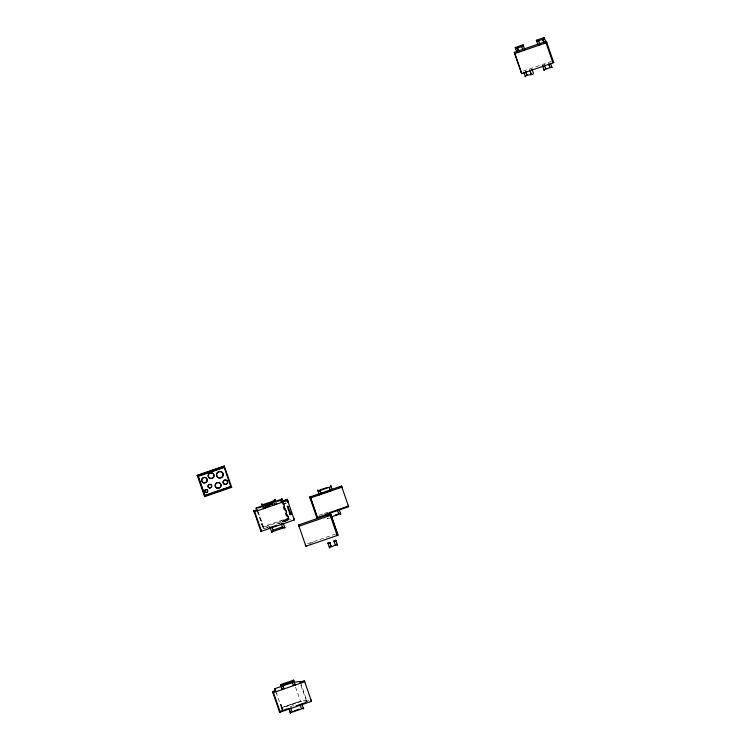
<?xml version="1.0" encoding="UTF-8"?>
<svg xmlns="http://www.w3.org/2000/svg" width="751" height="751" viewBox="0 0 751 751"><rect width="100%" height="100%" fill="white"/><g stroke="black" fill="none" stroke-linecap="round" stroke-linejoin="round"><path stroke-width="0.56" stroke-dasharray="3.75 2.82" d="M523.269 71.082L551.309 61.432M285.718 503.02L282.085 504.099L287.708 520.255L287.173 518.434M257.837 513.008L258.353 512.83M262.315 523.963L261.799 524.151L262.202 525.54L262.728 525.353L262.315 523.963L258.316 512.482M283.118 501.771L288.966 518.547L262.981 527.484L257.302 511.187M282.141 521.673L287.577 519.805L281.738 520.302L282.367 522.32M262.728 525.353L263.817 528.479L270.332 526.235M276.847 523.991L288.75 519.899L288.215 518.077L262.756 526.836L263.291 528.657L261.968 524.649M264.296 528.638L268.68 527.136M278.527 523.747L281.813 522.612M283.456 521.945L290.571 519.598M319.053 515.261L323.362 513.778M324.441 513.412L328.76 511.929M327.52 518.181L327.746 518.8L329.933 518.077M307.497 543.705L335.537 534.055M309.853 543.489L313.083 542.372M276.546 693.868L277.072 693.689M306.427 701.115L306.248 700.514L300.456 701.162L281.991 707.517L280.855 704.25L280.339 704.429L282 709.517M280.386 704.579L280.902 704.4M280.921 706.391L281.437 706.212L280.855 704.25M281.428 707.545L300.456 701.162M282.226 710.164L281.653 708.193L300.635 701.659L306.999 700.983M290.13 706.719L293.388 705.593M306.69 701.35L308.849 700.608M286.488 503.17L283.296 504.24L282.939 503.17M282.245 500.926L288.75 519.899L282.967 503.076L283.127 503.743M287.924 518.903L287.699 518.256L288.234 520.077L282.601 503.921L283.54 503.226M281.738 520.302L281.963 520.959L287.802 520.452L287.408 519.082M257.818 511.009L263.817 528.479M300.569 682.546L307.168 701.584M300.822 685.034L306.474 701.162M295.556 687.081L300.682 701.809M281.437 706.212L282.526 709.338L281.944 707.367M276.011 692.047L281.653 708.193M327.53 518.124L327.746 518.791M283.549 503.236L289.501 520.368L288.966 518.547"/><path stroke-width="1.13" d="M286.431 500.504A1.23 1.183 -29.5 0 0 286.14 500.476L285.202 500.542L285.605 499.95A1.784 1.709 -29.5 0 1 286.544 499.978M523.297 45.464L523.456 45.989L515.637 48.684L515.242 47.501L523.062 44.816L524.761 49.735L522.931 50.364L521.776 46.975M544.175 37.55L544.569 38.723L536.749 41.418L536.355 40.244L544.175 37.55L545.874 42.469L544.043 43.098L542.823 39.521M546.39 41.296L546.766 42.572L514.707 53.603L514.332 52.326L546.39 41.296L553.74 62.596L521.682 73.626L514.66 53.302L514.895 54.128M518.612 51.275L518.763 51.8L516.941 52.42L516.782 51.894L518.612 51.275L517.955 49.397M536.364 40.263L538.054 45.163L539.875 44.534L539.725 44.009M197.26 475.355L224.286 466.052L231.665 487.324L204.629 496.618L197.26 475.355L197.485 476.106L224.511 466.803L224.286 466.052M197.306 475.505L224.333 466.202M231.486 486.723L204.976 495.942L198.001 475.824L222.981 467.225M198.18 476.425L224.164 467.479M204.976 495.942L204.807 495.341L230.792 486.404L230.961 487.005L223.986 466.878M211.979 493.266L219.545 490.666M273.28 500.551L275.11 499.922L276.565 504.193L274.584 504.297L274.744 504.822L273.524 501.246M287.511 500.429L254.157 511.91L253.819 510.783L256.711 509.788L256.936 510.436L256.175 507.967L274.077 501.809M275.166 501.433L282.16 499.03L283.118 501.771M272.472 503.93L265.629 506.287L265.272 505.085L272.115 502.729L272.697 504.588L272.115 502.729M281.813 499.706L282.338 499.528M258.015 508.061L263.441 506.193M265.619 505.451L273.214 502.832M277.56 501.339L280.827 500.213M282.385 499.678L281.644 499.208L282.348 501.527M272.341 503.386L265.497 505.733L265.272 505.085M284.047 501.105L281.353 502.034L281.118 499.387M253.819 510.783L260.954 531.426L294.317 519.945L287.182 499.302L282.301 501.321M266.83 506.606L269.769 505.592M286.14 500.466L285.605 499.95L287.229 499.453M284.469 500.795L282.874 501.349L282.16 499.03M285.267 500.523L286.873 499.969M265.206 507.526L263.385 508.155L263.535 508.68L261.855 503.79L262.23 504.935L275.26 500.448L274.866 499.274L275.11 499.922M285.615 499.837L285.84 500.495L286.882 500.128M319.776 490.018L327.079 487.502M309.703 497.021L341.498 486.075L348.633 506.718L316.838 517.664L309.703 497.021L310.032 498.148L341.827 487.202M321.221 493.773L328.769 491.182M338.476 487.84L341.714 486.723M288.525 506.653C286.741 505.798 289.726 509.901 291.181 514.294L290.13 514.651L287.192 506.033M261.141 530.122L260.625 530.3L260.954 531.426M268.924 527.962L276.584 525.325M272.162 527.568L272.012 527.042L273.467 531.314L273.073 530.14L282.46 526.911L282.855 528.084L281.39 523.813L281.55 524.339M270.341 528.197L270.182 527.671L271.646 531.943L284.676 527.455L284.911 528.103L283.211 523.184L283.371 523.71M317.025 516.359L316.5 516.538L316.838 517.664M329.004 512.755L347.337 506.446M298.56 524.958L330.618 513.919L337.969 535.219L305.91 546.249L298.56 524.958L298.936 526.235L330.994 515.195L330.618 513.919M335.444 514.876C339.987 514.501 338.767 513.806 337.274 510.051L337.424 510.577M330.393 517.195L340.55 513.693L340.794 514.341L340.4 513.168M336.814 534.214L337.593 533.942M329.783 542.447L327.952 543.076L328.112 543.602L329.933 542.973L329.783 542.447L331.238 546.719L330.862 545.583M335.772 540.382L333.951 541.011L334.101 541.537L335.932 540.908L335.772 540.382L337.471 545.301L337.077 544.128M329.933 542.973L327.952 543.076L329.417 547.348L337.237 544.653M280.555 684.621L282.245 689.54L280.555 684.621L293.585 680.134L295.284 685.053L293.303 685.156L293.453 685.682L292.299 682.302M282.611 684.64L287.83 682.847M280.94 685.794L293.979 681.307L293.594 680.171M304.662 681.824L272.866 692.769L272.538 691.643L275.429 690.648L275.655 691.295L274.847 688.676L292.777 682.509M293.876 682.293L300.193 681.457L300.372 682.058L304.333 680.697L311.468 701.34L279.672 712.286L272.538 691.643M279.86 710.981L279.334 711.159L279.672 712.286M281.052 711.084L288.6 708.484M296.147 705.893L305.854 702.551M294.11 710.934L299.32 709.132M290.355 712.802L290.581 713.422L288.9 708.531L290.355 712.802L303.385 708.315L303.62 708.963L303.235 707.789M542.907 39.765L543.893 42.572L545.874 42.469M516.782 51.894L518.763 51.8L517.458 48.055L517.692 48.702M335.932 540.908L333.951 541.011C335.556 545.677 334.871 543.705 335.256 544.757M285.652 499.969L285.84 500.495M545.433 67.966L545.808 69.101L544.353 64.83L544.503 65.356M515.242 47.501L516.941 52.42M538.796 41.408L538.57 40.789L539.875 44.534M329.511 487.859L329.313 487.315L330.618 491.06L330.468 490.534M530.919 73.194L531.22 74.124L529.755 69.852M320.076 490.947L321.24 494.289L320.01 490.76M526.817 74.818L527.042 75.56L525.738 71.814M287.398 499.95L288.177 502.175M329.417 547.348L329.651 547.995L329.257 546.822M271.646 531.943L271.881 532.59L271.486 531.417M301.404 708.418C301.02 707.358 301.714 709.329 300.1 704.673L300.259 705.198M292.026 711.648C291.641 710.587 292.336 712.558 290.721 707.902L290.872 708.428M552.961 62.859L545.601 41.568M550.502 63.291C551.563 66.379 552.454 68.801 551.807 67.036L543.987 69.73L542.532 65.459L542.682 65.985M548.85 64.333L549.985 67.665L548.681 63.919M525.587 71.289L526.892 75.034M523.916 72.443C524.977 75.532 525.869 77.944 525.221 76.189C531.051 73.147 536.223 76.743 531.577 69.223L531.736 69.749M514.332 52.326L521.307 72.349M340.55 513.693L339.095 509.422L339.245 509.948M330.994 515.195L337.969 535.219M337.19 535.491L329.839 514.191M328.544 515.148L327.887 513.28L328.694 515.674M326.713 515.777L326.065 513.909L326.216 514.435M316.65 515.27L310.219 496.833L317.354 517.486L316.894 516.012M281.653 501.208L281.353 502.034M265.356 508.052L264.061 504.259M256.175 507.967L257.002 510.333M254.382 510.755L254.561 511.253M299.668 681.645L299.893 682.293M303.385 708.315L301.93 704.044L302.08 704.569M274.847 688.676L275.673 691.042M198.001 475.824L204.807 495.341M544.569 38.723L544.4 38.254M523.456 45.989L523.072 44.853M284.516 526.93L284.685 527.409M281.644 499.208L281.832 499.753M338.57 513.853L338.344 513.186M282.686 527.615L282.46 526.911M282.855 685.334L284.075 688.911L283.916 688.385M553.365 61.319L553.74 62.596M543.893 42.572L544.043 43.098M537.894 44.638L538.054 45.163M536.59 40.892L536.749 41.418M524.602 49.209L524.761 49.735M522.78 49.838L522.931 50.364M515.477 48.158L515.637 48.684M521.11 71.824L521.682 73.626M348.173 505.245L348.633 506.718M341.498 486.075L342.005 487.699M332.289 489.905L332.449 490.431L330.759 485.54L331.144 486.686L318.105 491.173L317.729 490.018L319.41 494.918L319.259 494.393M305.338 544.447L305.91 546.249M298.889 525.925L299.133 526.751M293.857 518.472L294.317 519.945M287.182 499.302L287.689 500.926M291.181 514.294L290.13 514.651M280.602 499.565L281.137 501.386M276.415 503.668L276.565 504.193M261.188 530.272L261.479 531.248L254.345 510.605M311.008 699.866L311.468 701.34M304.333 680.697L304.84 682.321M295.124 684.527L295.284 685.053M231.439 486.573L231.665 487.324M223.789 488.807L223.967 489.408M279.907 711.131L280.189 712.108L273.054 691.464L273.383 692.591M204.413 495.867L204.629 496.618M287.267 501.246A1.23 1.183 -29.5 0 1 287.229 502.1M287.304 500.354A1.784 1.709 -29.5 0 1 287.849 501.903M204.629 490.685A1.54 1.474 -16.4 0 1 206.929 489.671A1.54 1.474 -16.4 0 1 207.088 492.083A1.54 1.474 -16.4 0 1 204.676 491.445M218.503 471.759A3.323 3.192 -16.4 0 1 223.075 473.787A3.323 3.192 -16.4 0 1 220.109 477.833A3.323 3.192 -16.4 0 1 216.56 474.397M216.767 473.581A3.323 3.192 -16.4 0 1 217.762 472.21M218.381 482.471A2.929 2.816 -16.4 0 1 220.982 485.287A2.929 2.816 -16.4 0 1 218.241 488.094A2.929 2.816 -16.4 0 1 215.161 485.766M215.152 485.033A2.929 2.816 -16.4 0 1 217.621 482.508M290.844 513.168L289.848 513.675L290.844 513.168M544.222 70.378L543.837 69.205L544.222 70.378M532.966 73.204L532.966 73.204M209.257 487.756A1.84 1.765 -16.4 0 0 211.622 485.662A1.84 1.765 -16.4 0 0 208.618 484.77A1.84 1.765 -16.4 0 0 209.257 487.756M203.408 482.611A2.807 2.694 -16.4 0 0 207.192 479.617A2.807 2.694 -16.4 0 0 202.686 478.011A2.807 2.694 -16.4 0 0 203.408 482.611M203.455 482.762A2.807 2.694 -16.4 0 0 207.238 479.767A2.807 2.694 -16.4 0 0 202.732 478.162A2.807 2.694 -16.4 0 0 203.455 482.762M209.304 487.906A1.84 1.765 -16.4 0 0 211.669 485.813A1.84 1.765 -16.4 0 0 208.656 484.921A1.84 1.765 -16.4 0 0 209.304 487.906M209.904 478.349A2.92 2.797 -16.4 0 0 214.007 475.421A2.92 2.797 -16.4 0 0 209.407 473.515A2.92 2.797 -16.4 0 0 209.904 478.349M218.729 477.814A3.323 3.192 -16.4 0 0 223.178 474.21A3.323 3.192 -16.4 0 0 217.809 472.36A3.323 3.192 -16.4 0 0 218.729 477.814M224.389 484.264A2.262 2.169 -16.4 0 0 227.628 482.076A2.262 2.169 -16.4 0 0 224.108 480.509A2.262 2.169 -16.4 0 0 224.389 484.264M217.03 488.084A2.929 2.816 -16.4 0 0 220.991 484.949A2.929 2.816 -16.4 0 0 216.279 483.268A2.929 2.816 -16.4 0 0 217.03 488.084M205.492 492.44A1.54 1.474 -16.4 0 0 207.708 490.976A1.54 1.474 -16.4 0 0 205.333 489.877A1.54 1.474 -16.4 0 0 205.492 492.44M209.858 478.199A2.92 2.797 -16.4 0 0 213.96 475.27A2.92 2.797 -16.4 0 0 209.36 473.365A2.92 2.797 -16.4 0 0 209.858 478.199M224.352 484.113A2.262 2.169 -16.4 0 0 227.581 481.926A2.262 2.169 -16.4 0 0 224.061 480.358A2.262 2.169 -16.4 0 0 224.352 484.113"/></g></svg>
